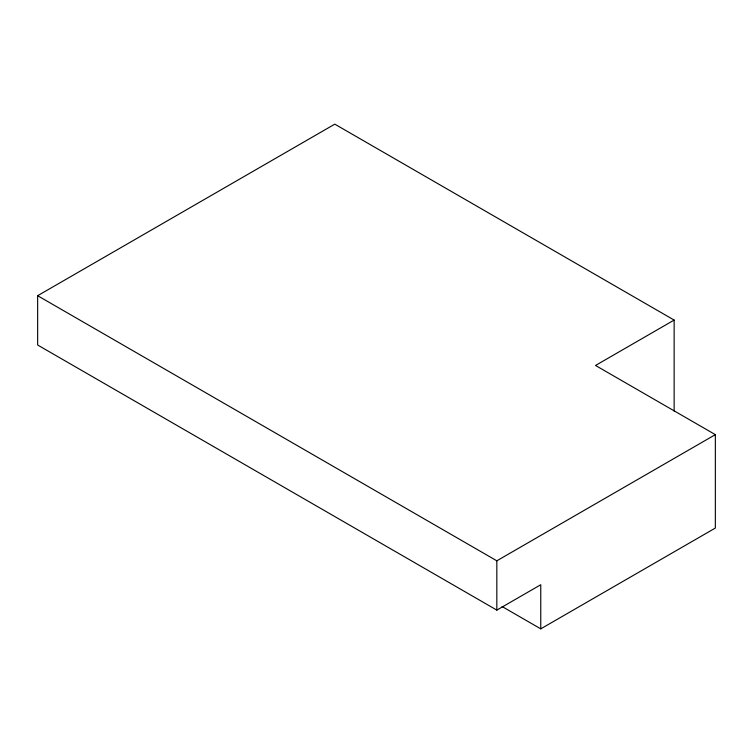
<?xml version="1.0" encoding="UTF-8"?>
<svg xmlns="http://www.w3.org/2000/svg" width="753" height="753" viewBox="0 0 753 753"><rect width="100%" height="100%" fill="white"/><g stroke="black" fill="none" stroke-linecap="round" stroke-linejoin="round"><path stroke-width="1.13" d="M502.044 606.504L540.758 628.849L540.758 584.742L496.829 610.109L37.65 345.006L37.65 295.703L334.793 124.151L674.142 320.072L674.142 411.138M674.142 320.072L595.519 365.459L715.35 434.641L715.35 528.051L540.758 628.849M37.65 295.703L496.829 560.806L715.35 434.641M496.829 560.806L496.829 610.109"/></g></svg>
